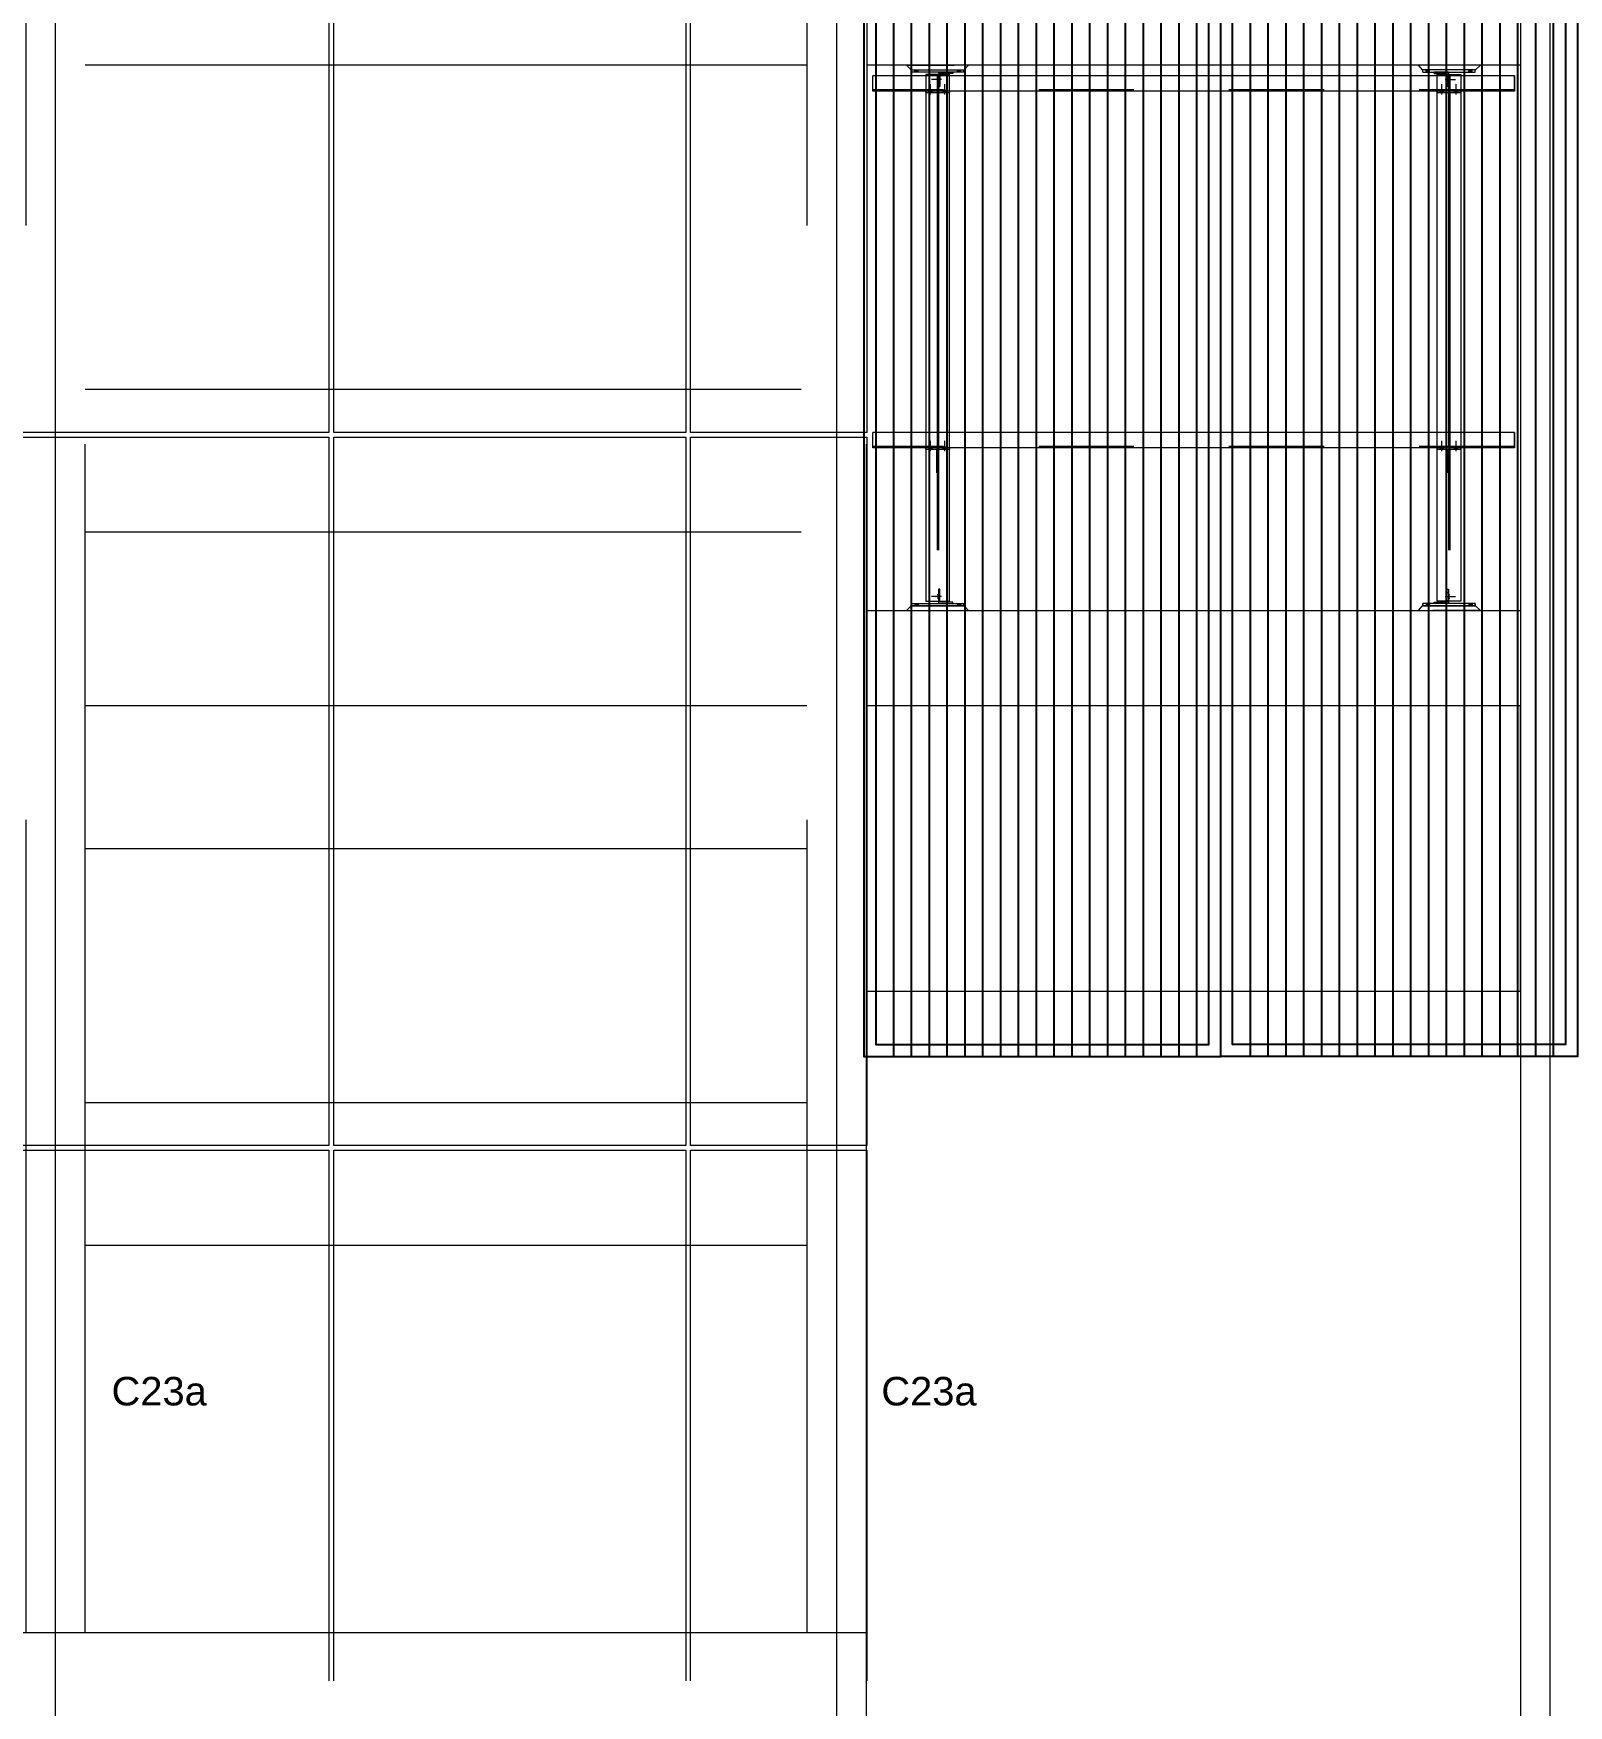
# Model space of a CAD drawing. Header units: millimetres. Extents: x 652937 to 1670132, y 1473552 to 2851037.
# Drawn here: x 663517.31 to 663523.76, y 1524556.78 to 1524563.82 of the extents above; entities that cross this region are included whole.
import ezdxf

# ---------------------------------------------------------------- set-up
doc = ezdxf.new("R2010")
doc.units = ezdxf.units.MM
for name, pattern in [('Grid Line', [22.225, 12.7, -3.175, 3.175, -3.175]), ('HIDDEN', [0.375, 0.25, -0.125]), ('XKITLINE00', [0]), ('XKITLINE02', [4, 2, -2])]:
    doc.linetypes.add(name, pattern=pattern)
doc.layers.add('000 - 0_HIDE_OBJ_FRAMING_DEF_SUB', color=7, linetype='Continuous', plot=False)
for name, color, linetype, lineweight in [('A-230-M_FLOOR', 7, 'Continuous', 25), ('A-GENM', 7, 'Continuous', 9), ('Bolt', 7, 'Continuous', 0), ('Part', 7, 'Continuous', 0), ('Z-030-M_GRID', 7, 'Continuous', 9)]:
    doc.layers.add(name, color=color, linetype=linetype, lineweight=lineweight)
doc.layers.add('CVA044__', color=7, linetype='Continuous')
doc.styles.add('Arial', font='arial.ttf')

# ---------------------------------------------------------------- blocks, each defined once
blk = doc.blocks.new('GM_Louver Grill Vertical Z1 - Z Profile-17842814-ENT 3 ELE-2 Sheet')
at = {"layer": '000 - 0_HIDE_OBJ_FRAMING_DEF_SUB', "color": 7}
blk.add_line((-185546.9, 105925), (-185546.9, 114870), dxfattribs=at)
blk = doc.blocks.new('E2')
at = {"layer": '000 - 0_HIDE_OBJ_FRAMING_DEF_SUB', "color": 7}
for points in [[(1661279.1, 114870), (1659779.1, 114870), (1659779.1, 105925), (1661279.1, 105925)], [(1661279.1, 114870), (1662779.1, 114870), (1662779.1, 105925), (1661279.1, 105925)], [(1661229.1, 114820), (1659829.1, 114820), (1659829.1, 105975), (1661229.1, 105975)], [(1661329.1, 114820), (1662729.1, 114820), (1662729.1, 105975), (1661329.1, 105975)]]:
    blk.add_lwpolyline(points, close=True, dxfattribs=at)
at = {"layer": 'A-GENM', "color": 7}
for p in [(1845451, 0), (1845526, 0), (1845601, 0), (1845676, 0), (1845751, 0), (1845826, 0), (1845901, 0), (1845976, 0), (1846051, 0), (1846126, 0), (1846201, 0), (1846276, 0), (1846351, 0), (1846426, 0), (1846501, 0), (1846576, 0), (1846651, 0), (1846726, 0), (1846951, 0), (1847026, 0), (1847101, 0), (1847176, 0), (1847251, 0), (1847326, 0), (1847401, 0), (1847476, 0), (1847551, 0), (1847626, 0), (1847701, 0), (1847776, 0), (1847851, 0), (1847926, 0), (1848001, 0), (1848076, 0), (1848151, 0), (1848226, 0)]:
    blk.add_blockref('GM_Louver Grill Vertical Z1 - Z Profile-17842814-ENT 3 ELE-2 Sheet', p, dxfattribs=at)
blk = doc.blocks.new('*A3459102')
at = {"layer": 'Part', "color": 7, "linetype": 'XKITLINE00', "lineweight": 0}
for p, q in [((616.947211, 135.830227), (616.947209, 135.830227)), ((616.947209, 135.830227), (619.147209, 135.830227)), ((616.947209, 135.730227), (616.947209, 135.830227)), ((619.147211, 135.830227), (619.147209, 135.830227)), ((619.147209, 135.730227), (619.147209, 135.830227)), ((616.947211, 135.730227), (616.947209, 135.730227)), ((616.947209, 135.730227), (619.147209, 135.730227)), ((619.147211, 135.730227), (619.147209, 135.730227))]:
    blk.add_line(p, q, dxfattribs=at)
at = {"layer": 'Part', "color": 7, "linetype": 'XKITLINE02', "lineweight": 0}
for p, q in [((616.947211, 135.830227), (616.947211, 135.730227)), ((619.147209, 135.830227), (619.147211, 135.830227)), ((619.147211, 135.830227), (619.147211, 135.730227)), ((619.147209, 135.730227), (619.147211, 135.730227))]:
    blk.add_line(p, q, dxfattribs=at)
blk = doc.blocks.new('*A3460103')
at = {"layer": 'Part', "color": 7, "linetype": 'XKITLINE02', "lineweight": 0}
for p, q in [((618.12721, 136.430227), (618.077209, 136.430227)), ((618.077209, 136.430227), (618.077209, 135.930227)), ((618.077209, 135.830227), (618.67721, 135.830227)), ((618.127209, 135.930227), (618.127209, 136.430227)), ((618.67721, 135.830227), (618.67721, 135.880227))]:
    blk.add_line(p, q, dxfattribs=at)
at = {"layer": 'Part', "color": 7, "linetype": 'XKITLINE00', "lineweight": 0}
for p, q in [((618.077209, 135.930227), (618.077209, 135.830227)), ((618.127209, 135.930227), (618.127209, 135.880227)), ((618.677209, 135.880227), (618.127209, 135.880227)), ((618.677209, 135.830227), (618.677209, 135.880227))]:
    blk.add_line(p, q, dxfattribs=at)
blk = doc.blocks.new('*A3462105')
at = {"layer": 'Bolt', "color": 7, "linetype": 'XKITLINE02', "lineweight": 0}
for p, q in [((618.20641, 136.130227), (617.77721, 136.130227)), ((618.07721, 136.200227), (618.01721, 136.200227)), ((618.07721, 136.060227), (618.01721, 136.060227)), ((618.12721, 136.300227), (618.07721, 136.300227)), ((618.12721, 135.960227), (618.07721, 135.960227))]:
    blk.add_line(p, q, dxfattribs=at)
blk = doc.blocks.new('*A3463106')
at = {"layer": 'Bolt'}
for points in [[(617.217, 135.83), (617.217, 135.73), (617.077, 135.73), (617.077, 135.83)], [(619.017, 135.83), (619.017, 135.73), (618.877, 135.73), (618.877, 135.83)]]:
    blk.add_hatch(color=7, dxfattribs=at).paths.add_polyline_path(points, flags=17)
at = {"layer": 'Bolt', "color": 7, "linetype": 'XKITLINE00', "lineweight": 0}
for p, q in [((617.077, 135.83), (617.077, 135.73)), ((617.147, 135.83), (617.147, 135.73)), ((617.217, 135.83), (617.217, 135.73)), ((618.877, 135.83), (618.877, 135.73)), ((618.947, 135.83), (618.947, 135.73)), ((619.017, 135.83), (619.017, 135.73))]:
    blk.add_line(p, q, dxfattribs=at)
blk = doc.blocks.new('*A3534110')
at = {"layer": 'Part', "color": 7, "linetype": 'XKITLINE00', "lineweight": 0}
for p, q in [((616.947209, 162.330227), (616.947209, 162.430227)), ((616.947209, 162.430227), (619.147209, 162.430227)), ((619.147209, 162.330227), (616.947209, 162.330227)), ((619.147209, 162.330227), (619.147209, 162.430227)), ((619.147209, 162.430227), (619.147211, 162.430227)), ((619.147211, 162.330227), (619.147209, 162.330227))]:
    blk.add_line(p, q, dxfattribs=at)
at = {"layer": 'Part', "color": 7, "linetype": 'XKITLINE02', "lineweight": 0}
for p, q in [((616.947211, 162.330227), (616.947211, 162.430227)), ((619.147209, 162.430227), (619.147211, 162.430227)), ((619.147209, 162.330227), (619.147211, 162.330227)), ((619.147211, 162.330227), (619.147211, 162.430227))]:
    blk.add_line(p, q, dxfattribs=at)
blk = doc.blocks.new('*A3535111')
at = {"layer": 'Part', "color": 7, "linetype": 'XKITLINE00', "lineweight": 0}
for p, q in [((618.077209, 162.330227), (618.077209, 162.230227)), ((618.677209, 162.280227), (618.127209, 162.280227)), ((618.127209, 162.280227), (618.127209, 162.230227)), ((618.677209, 162.280227), (618.677209, 162.330227))]:
    blk.add_line(p, q, dxfattribs=at)
at = {"layer": 'Part', "color": 7, "linetype": 'XKITLINE02', "lineweight": 0}
for p, q in [((618.077209, 162.330227), (618.67721, 162.330227)), ((618.07721, 161.730227), (618.077209, 162.230227)), ((618.127209, 162.230227), (618.12721, 161.730227)), ((618.67721, 162.330227), (618.67721, 162.280227)), ((618.077209, 161.730227), (618.12721, 161.730227))]:
    blk.add_line(p, q, dxfattribs=at)
blk = doc.blocks.new('*A3536112')
at = {"layer": 'Part', "color": 7, "linetype": 'XKITLINE00', "lineweight": 0}
for p, q in [((616.747209, 162.630227), (616.947209, 162.430227)), ((619.177209, 162.430227), (619.347209, 162.630227)), ((616.947209, 162.430227), (619.177211, 162.430227))]:
    blk.add_line(p, q, dxfattribs=at)
at = {"layer": 'Part', "color": 7, "linetype": 'XKITLINE02', "lineweight": 0}
for p, q in [((616.747209, 162.630227), (619.347211, 162.630227)), ((616.947211, 162.430227), (616.747211, 162.630227)), ((619.177211, 162.430227), (619.347211, 162.630227))]:
    blk.add_line(p, q, dxfattribs=at)
blk = doc.blocks.new('*A3537113')
at = {"layer": 'Bolt', "color": 7, "linetype": 'XKITLINE02', "lineweight": 0}
for p, q in [((618.20641, 162.030227), (617.77721, 162.030227)), ((618.07721, 162.100227), (618.01721, 162.100227)), ((618.07721, 161.960227), (618.01721, 161.960227)), ((618.12721, 162.200227), (618.07721, 162.200227)), ((618.12721, 161.860227), (618.07721, 161.860227))]:
    blk.add_line(p, q, dxfattribs=at)
blk = doc.blocks.new('*A3538114')
at = {"layer": 'Bolt'}
for points in [[(617.217, 162.43), (617.217, 162.33), (617.077, 162.33), (617.077, 162.43)], [(619.017, 162.43), (619.017, 162.33), (618.877, 162.33), (618.877, 162.43)]]:
    blk.add_hatch(color=7, dxfattribs=at).paths.add_polyline_path(points, flags=17)
at = {"layer": 'Bolt', "color": 7, "linetype": 'XKITLINE00', "lineweight": 0}
for p, q in [((617.077, 162.33), (617.077, 162.43)), ((617.147, 162.33), (617.147, 162.43)), ((617.217, 162.33), (617.217, 162.43)), ((618.877, 162.33), (618.877, 162.43)), ((618.947, 162.33), (618.947, 162.43)), ((619.017, 162.33), (619.017, 162.43))]:
    blk.add_line(p, q, dxfattribs=at)
blk = doc.blocks.new('*A3461104')
at = {"layer": 'Part', "color": 7, "linetype": 'XKITLINE00', "lineweight": 0}
for p, q in [((616.747209, 135.530227), (616.947209, 135.730227)), ((616.947209, 135.730227), (616.947211, 135.730227)), ((619.177211, 135.730227), (616.947209, 135.730227)), ((619.347209, 135.530227), (619.177209, 135.730227))]:
    blk.add_line(p, q, dxfattribs=at)
at = {"layer": 'Part', "color": 7, "linetype": 'XKITLINE02', "lineweight": 0}
for p, q in [((616.747209, 135.530227), (619.347211, 135.530227)), ((616.747211, 135.530227), (616.947211, 135.730227)), ((619.347211, 135.530227), (619.177211, 135.730227))]:
    blk.add_line(p, q, dxfattribs=at)
blk = doc.blocks.new('12')
at = {"layer": 'Part', "color": 7, "linetype": 'XKITLINE00', "lineweight": 0}
for points in [[(663517.0716, 1524496.4016), (663517.0716, 1524499.3816), (663518.5516, 1524499.3816), (663518.5516, 1524496.4016)], [(663518.5716, 1524496.4016), (663518.5716, 1524499.3816), (663520.0516, 1524499.3816), (663520.0516, 1524496.4016)], [(663520.0716, 1524496.4016), (663520.0716, 1524499.3816), (663520.8136, 1524499.3816), (663520.8136, 1524496.4016)], [(663517.0716, 1524493.4016), (663517.0716, 1524496.3816), (663518.5516, 1524496.3816), (663518.5516, 1524493.4016)], [(663518.5716, 1524493.4016), (663518.5716, 1524496.3816), (663520.0516, 1524496.3816), (663520.0516, 1524493.4016)], [(663520.0716, 1524493.4016), (663520.0716, 1524496.3816), (663520.8136, 1524496.3816), (663520.8136, 1524493.4016)]]:
    blk.add_lwpolyline(points, close=True, dxfattribs=at)
for points in [[(663517.0716, 1524491.1503), (663517.0716, 1524493.3816), (663518.5516, 1524493.3816), (663518.5516, 1524491.1503)], [(663518.5716, 1524491.1503), (663518.5716, 1524493.3816), (663520.0516, 1524493.3816), (663520.0516, 1524491.1503)], [(663520.0716, 1524491.1503), (663520.0716, 1524493.3816), (663520.8136, 1524493.3816), (663520.8136, 1524491.1503)]]:
    blk.add_lwpolyline(points, dxfattribs=at)
blk = doc.blocks.new('*A32224294')
at = {"layer": 'Part', "color": 7, "linetype": 'XKITLINE00', "lineweight": 0}
for p, q in [((241.092247, 37.222868), (227.602427, 37.222868)), ((227.602427, 36.897868), (227.602427, 37.222868)), ((241.09225, 37.222868), (241.092247, 37.222868)), ((241.092247, 37.222868), (241.092247, 36.897868)), ((241.092247, 36.897868), (227.602427, 36.897868)), ((241.092247, 36.897868), (241.092282, 36.897868))]:
    blk.add_line(p, q, dxfattribs=at)
at = {"layer": 'Part', "color": 7, "linetype": 'XKITLINE02', "lineweight": 0}
for p, q in [((227.602429, 36.927868), (227.602429, 37.222868)), ((241.09228, 36.927868), (227.602429, 36.927868)), ((227.602459, 36.927868), (227.602459, 37.222868)), ((227.602461, 36.897868), (227.602461, 37.222868)), ((241.092282, 37.222868), (241.092247, 37.222868)), ((241.09225, 36.927868), (241.09225, 37.222868)), ((241.09228, 36.927868), (241.09225, 36.927868)), ((241.092282, 37.222868), (241.09228, 37.222868)), ((241.09228, 37.222868), (241.09228, 36.927868)), ((241.092282, 36.897868), (241.092282, 37.222868)), ((241.092282, 36.897868), (241.092247, 36.897868))]:
    blk.add_line(p, q, dxfattribs=at)
blk = doc.blocks.new('*A32234295')
at = {"layer": 'Part', "color": 7, "linetype": 'XKITLINE02', "lineweight": 0}
for p, q in [((229.217311, 36.897868), (228.71731, 36.897868)), ((228.71731, 36.897868), (228.71731, 36.867868)), ((229.21731, 36.897868), (229.217311, 36.897868)), ((229.21731, 36.897868), (229.21731, 36.867868))]:
    blk.add_line(p, q, dxfattribs=at)
at = {"layer": 'Part', "color": 7, "linetype": 'XKITLINE00', "lineweight": 0}
for p, q in [((228.71731, 36.867868), (228.717311, 36.867868)), ((228.717311, 36.867868), (228.717311, 36.897868)), ((228.717311, 36.867868), (229.217311, 36.867868)), ((229.21731, 36.867868), (229.217311, 36.867868)), ((229.217311, 36.867868), (229.217311, 36.897868))]:
    blk.add_line(p, q, dxfattribs=at)
blk = doc.blocks.new('*A32244296')
at = {"layer": 'Part', "color": 7, "linetype": 'XKITLINE00', "lineweight": 0}
for p, q in [((228.952311, 36.867868), (228.95231, 36.867868)), ((228.95231, 36.367868), (228.952311, 36.867868)), ((228.952311, 36.867868), (228.982311, 36.867868)), ((228.952311, 36.717868), (228.982311, 36.717868)), ((228.98231, 36.367868), (228.982311, 36.867868)), ((228.95231, 36.367868), (228.98231, 36.367868))]:
    blk.add_line(p, q, dxfattribs=at)
at = {"layer": 'Part', "color": 7, "linetype": 'XKITLINE02', "lineweight": 0}
for p, q in [((228.95231, 36.867868), (228.95231, 36.367868)), ((228.952311, 36.867868), (228.95231, 36.867868)), ((228.98231, 36.367868), (228.98231, 36.867868))]:
    blk.add_line(p, q, dxfattribs=at)
blk = doc.blocks.new('*A32254297')
at = {"layer": 'Bolt'}
for points in [[(228.782, 36.898), (228.782, 36.928), (228.852, 36.928), (228.852, 36.898)], [(229.082, 36.898), (229.082, 36.928), (229.152, 36.928), (229.152, 36.898)], [(228.782, 36.868), (228.782, 36.898), (228.852, 36.898), (228.852, 36.868)], [(229.082, 36.868), (229.082, 36.898), (229.152, 36.898), (229.152, 36.868)]]:
    blk.add_hatch(color=7, dxfattribs=at).paths.add_polyline_path(points, flags=17)
at = {"layer": 'Bolt', "color": 7, "linetype": 'XKITLINE00', "lineweight": 0}
for p, q in [((228.782, 36.898), (228.782, 36.928)), ((228.817, 36.828), (228.817, 37.043)), ((228.852, 36.898), (228.852, 36.928)), ((229.082, 36.898), (229.082, 36.928)), ((229.117, 36.828), (229.117, 37.043)), ((229.152, 36.898), (229.152, 36.928)), ((228.782, 36.868), (228.782, 36.898)), ((228.852, 36.868), (228.852, 36.898)), ((229.082, 36.868), (229.082, 36.898)), ((229.152, 36.868), (229.152, 36.898))]:
    blk.add_line(p, q, dxfattribs=at)
blk = doc.blocks.new('*A32264298')
at = {"layer": 'Part', "color": 7, "linetype": 'XKITLINE00', "lineweight": 0}
for p, q in [((239.467298, 36.867868), (239.467298, 36.897868)), ((239.467298, 36.867868), (239.467298, 36.867868)), ((239.467298, 36.867868), (239.967298, 36.867868)), ((239.967298, 36.867868), (239.967298, 36.897868)), ((239.967298, 36.867868), (239.967298, 36.867868))]:
    blk.add_line(p, q, dxfattribs=at)
at = {"layer": 'Part', "color": 7, "linetype": 'XKITLINE02', "lineweight": 0}
for p, q in [((239.967298, 36.897868), (239.467298, 36.897868)), ((239.467298, 36.897868), (239.467298, 36.867868)), ((239.967298, 36.897868), (239.967298, 36.897868)), ((239.967298, 36.897868), (239.967298, 36.867868))]:
    blk.add_line(p, q, dxfattribs=at)
blk = doc.blocks.new('*A32274299')
at = {"layer": 'Part', "color": 7, "linetype": 'XKITLINE00', "lineweight": 0}
for p, q in [((239.702298, 36.867868), (239.702298, 36.867868)), ((239.702298, 36.367868), (239.702298, 36.867868)), ((239.702298, 36.867868), (239.732298, 36.867868)), ((239.702298, 36.717868), (239.732298, 36.717868)), ((239.732298, 36.367868), (239.732298, 36.867868)), ((239.702298, 36.367868), (239.732298, 36.367868))]:
    blk.add_line(p, q, dxfattribs=at)
at = {"layer": 'Part', "color": 7, "linetype": 'XKITLINE02', "lineweight": 0}
for p, q in [((239.702298, 36.867868), (239.702298, 36.367868)), ((239.702298, 36.867868), (239.702298, 36.867868)), ((239.732298, 36.367868), (239.732298, 36.867868))]:
    blk.add_line(p, q, dxfattribs=at)
blk = doc.blocks.new('*A32284300')
at = {"layer": 'Bolt'}
for points in [[(239.532, 36.898), (239.532, 36.928), (239.602, 36.928), (239.602, 36.898)], [(239.832, 36.898), (239.832, 36.928), (239.902, 36.928), (239.902, 36.898)], [(239.532, 36.868), (239.532, 36.898), (239.602, 36.898), (239.602, 36.868)], [(239.832, 36.868), (239.832, 36.898), (239.902, 36.898), (239.902, 36.868)]]:
    blk.add_hatch(color=7, dxfattribs=at).paths.add_polyline_path(points, flags=17)
at = {"layer": 'Bolt', "color": 7, "linetype": 'XKITLINE00', "lineweight": 0}
for p, q in [((239.532, 36.898), (239.532, 36.928)), ((239.567, 36.828), (239.567, 37.043)), ((239.602, 36.898), (239.602, 36.928)), ((239.832, 36.898), (239.832, 36.928)), ((239.867, 36.828), (239.867, 37.043)), ((239.902, 36.898), (239.902, 36.928)), ((239.532, 36.868), (239.532, 36.898)), ((239.602, 36.868), (239.602, 36.898)), ((239.832, 36.868), (239.832, 36.898)), ((239.902, 36.868), (239.902, 36.898))]:
    blk.add_line(p, q, dxfattribs=at)
blk = doc.blocks.new('*A32294301')
at = {"layer": 'Part', "color": 7, "linetype": 'XKITLINE00', "lineweight": 0}
for p, q in [((241.092247, 44.722868), (227.602427, 44.722868)), ((227.602427, 44.397868), (227.602427, 44.722868)), ((241.09225, 44.722868), (241.092247, 44.722868)), ((241.092247, 44.722868), (241.092247, 44.397868)), ((241.092247, 44.397868), (227.602427, 44.397868)), ((241.092247, 44.397868), (241.092282, 44.397868))]:
    blk.add_line(p, q, dxfattribs=at)
at = {"layer": 'Part', "color": 7, "linetype": 'XKITLINE02', "lineweight": 0}
for p, q in [((227.602429, 44.427868), (227.602429, 44.722868)), ((227.602459, 44.427868), (227.602459, 44.722868)), ((227.602461, 44.397868), (227.602461, 44.722868)), ((241.092282, 44.722868), (241.092247, 44.722868)), ((241.09225, 44.427868), (241.09225, 44.722868)), ((241.092282, 44.722868), (241.09228, 44.722868)), ((241.09228, 44.722868), (241.09228, 44.427868)), ((241.092282, 44.397868), (241.092282, 44.722868)), ((241.09228, 44.427868), (227.602429, 44.427868)), ((241.092282, 44.397868), (241.092247, 44.397868)), ((241.09228, 44.427868), (241.09225, 44.427868))]:
    blk.add_line(p, q, dxfattribs=at)
blk = doc.blocks.new('*A32304302')
at = {"layer": 'Part', "color": 7, "linetype": 'XKITLINE02', "lineweight": 0}
for p, q in [((229.217311, 44.397868), (228.71731, 44.397868)), ((228.71731, 44.397868), (228.71731, 44.367868)), ((229.21731, 44.397868), (229.217311, 44.397868)), ((229.21731, 44.397868), (229.21731, 44.367868))]:
    blk.add_line(p, q, dxfattribs=at)
at = {"layer": 'Part', "color": 7, "linetype": 'XKITLINE00', "lineweight": 0}
for p, q in [((228.71731, 44.367868), (228.717311, 44.367868)), ((228.717311, 44.367868), (228.717311, 44.397868)), ((228.717311, 44.367868), (229.217311, 44.367868)), ((229.21731, 44.367868), (229.217311, 44.367868)), ((229.217311, 44.367868), (229.217311, 44.397868))]:
    blk.add_line(p, q, dxfattribs=at)
blk = doc.blocks.new('*A32324304')
at = {"layer": 'Bolt'}
for points in [[(228.782, 44.398), (228.782, 44.428), (228.852, 44.428), (228.852, 44.398)], [(228.782, 44.368), (228.782, 44.398), (228.852, 44.398), (228.852, 44.368)], [(229.082, 44.398), (229.082, 44.428), (229.152, 44.428), (229.152, 44.398)], [(229.082, 44.368), (229.082, 44.398), (229.152, 44.398), (229.152, 44.368)]]:
    blk.add_hatch(color=7, dxfattribs=at).paths.add_polyline_path(points, flags=17)
at = {"layer": 'Bolt', "color": 7, "linetype": 'XKITLINE00', "lineweight": 0}
for p, q in [((228.782, 44.398), (228.782, 44.428)), ((228.782, 44.368), (228.782, 44.398)), ((228.817, 44.328), (228.817, 44.543)), ((228.852, 44.398), (228.852, 44.428)), ((228.852, 44.368), (228.852, 44.398)), ((229.082, 44.398), (229.082, 44.428)), ((229.082, 44.368), (229.082, 44.398)), ((229.117, 44.328), (229.117, 44.543)), ((229.152, 44.398), (229.152, 44.428)), ((229.152, 44.368), (229.152, 44.398))]:
    blk.add_line(p, q, dxfattribs=at)
blk = doc.blocks.new('*A32334305')
at = {"layer": 'Part', "color": 7, "linetype": 'XKITLINE00', "lineweight": 0}
for p, q in [((239.467298, 44.367868), (239.467298, 44.397868)), ((239.467298, 44.367868), (239.467298, 44.367868)), ((239.467298, 44.367868), (239.967298, 44.367868)), ((239.967298, 44.367868), (239.967298, 44.397868)), ((239.967298, 44.367868), (239.967298, 44.367868))]:
    blk.add_line(p, q, dxfattribs=at)
at = {"layer": 'Part', "color": 7, "linetype": 'XKITLINE02', "lineweight": 0}
for p, q in [((239.967298, 44.397868), (239.467298, 44.397868)), ((239.467298, 44.397868), (239.467298, 44.367868)), ((239.967298, 44.397868), (239.967298, 44.397868)), ((239.967298, 44.397868), (239.967298, 44.367868))]:
    blk.add_line(p, q, dxfattribs=at)
blk = doc.blocks.new('*A32354307')
at = {"layer": 'Bolt'}
for points in [[(239.532, 44.398), (239.532, 44.428), (239.602, 44.428), (239.602, 44.398)], [(239.532, 44.368), (239.532, 44.398), (239.602, 44.398), (239.602, 44.368)], [(239.832, 44.398), (239.832, 44.428), (239.902, 44.428), (239.902, 44.398)], [(239.832, 44.368), (239.832, 44.398), (239.902, 44.398), (239.902, 44.368)]]:
    blk.add_hatch(color=7, dxfattribs=at).paths.add_polyline_path(points, flags=17)
at = {"layer": 'Bolt', "color": 7, "linetype": 'XKITLINE00', "lineweight": 0}
for p, q in [((239.532, 44.398), (239.532, 44.428)), ((239.532, 44.368), (239.532, 44.398)), ((239.567, 44.328), (239.567, 44.543)), ((239.602, 44.398), (239.602, 44.428)), ((239.602, 44.368), (239.602, 44.398)), ((239.832, 44.398), (239.832, 44.428)), ((239.832, 44.368), (239.832, 44.398)), ((239.867, 44.328), (239.867, 44.543)), ((239.902, 44.398), (239.902, 44.428)), ((239.902, 44.368), (239.902, 44.398))]:
    blk.add_line(p, q, dxfattribs=at)

msp = doc.modelspace()

# ---------------------------------------------------------------- linework, layer by layer
at = {"layer": 'A-230-M_FLOOR', "color": 7, "lineweight": 9}
for points in [[(663523.8116, 1524556.0381), (663523.8116, 1524568.0081), (663523.5616, 1524568.0081), (663523.5616, 1524556.0381)], [(663520.8116, 1524561.3881), (663523.5616, 1524561.3881)], [(663520.8116, 1524559.7881), (663523.5616, 1524559.7881), (663523.5616, 1524560.9881), (663520.8116, 1524560.9881)], [(663529.5616, 1524556.0381), (663520.8116, 1524556.0381), (663520.8116, 1524557.0881), (663506.0166, 1524557.0881)]]:
    msp.add_lwpolyline(points, dxfattribs=at)
at = {"layer": 'Part', "color": 7, "linetype": 'HIDDEN', "lineweight": 0, "ltscale": 20}
for p, q in [((663520.5616, 1524563.6831), (663517.5266, 1524563.6831)), ((663520.5366, 1524562.3181), (663517.5266, 1524562.3181)), ((663520.5366, 1524561.7181), (663517.5266, 1524561.7181))]:
    msp.add_line(p, q, dxfattribs=at)
at = {"layer": 'Part', "color": 7, "linetype": 'XKITLINE00', "lineweight": 0}
for p, q in [((663523.5616, 1524563.6831), (663520.8116, 1524563.6831)), ((663520.5616, 1524559.3181), (663517.5266, 1524559.3181)), ((663520.5616, 1524558.7181), (663517.5266, 1524558.7181))]:
    msp.add_line(p, q, dxfattribs=at)
at = {"layer": 'Part', "color": 7, "linetype": 'XKITLINE02', "lineweight": 0}
for p, q in [((663521.1086, 1524563.6431), (663521.1086, 1524561.4281)), ((663521.1086, 1524563.6431), (663521.1086, 1524561.4281)), ((663521.1146, 1524563.6431), (663521.1146, 1524561.4281)), ((663521.1146, 1524563.6431), (663521.1146, 1524561.4281)), ((663521.1616, 1524563.6431), (663521.1616, 1524563.6431)), ((663521.1616, 1524563.6431), (663521.1616, 1524563.6431)), ((663523.2116, 1524563.6431), (663523.2116, 1524563.6431)), ((663523.2116, 1524563.6431), (663523.2116, 1524563.6431)), ((663523.2586, 1524563.6431), (663523.2586, 1524561.4281)), ((663523.2586, 1524563.6431), (663523.2586, 1524561.4281)), ((663523.2646, 1524563.6431), (663523.2646, 1524561.4281)), ((663523.2646, 1524563.6431), (663523.2646, 1524561.4281)), ((663521.1616, 1524561.4381), (663521.1616, 1524561.4381)), ((663521.1616, 1524561.4381), (663521.1616, 1524561.4381)), ((663523.2116, 1524561.4381), (663523.2116, 1524561.4381)), ((663523.2116, 1524561.4381), (663523.2116, 1524561.4381))]:
    msp.add_line(p, q, dxfattribs=at)
at = {"layer": 'Part', "color": 7, "linetype": 'HIDDEN', "lineweight": 0, "ltscale": 20}
for points in [[(663517.5266, 1524557.0881), (663517.5266, 1524568.0081), (663517.2766, 1524568.0081), (663517.2766, 1524557.0881)], [(663520.8116, 1524557.0881), (663520.8116, 1524568.0081), (663520.5616, 1524568.0081), (663520.5616, 1524557.0881)], [(663520.5616, 1524560.9881), (663517.5266, 1524560.9881)], [(663517.5266, 1524560.3881), (663520.5616, 1524560.3881)]]:
    msp.add_lwpolyline(points, dxfattribs=at)
at = {"layer": 'Part', "color": 7, "linetype": 'XKITLINE00', "lineweight": 0}
for points in [[(663521.1616, 1524561.4281), (663521.1616, 1524563.6431), (663521.0616, 1524563.6431), (663521.0616, 1524561.4281)], [(663523.2116, 1524561.4281), (663523.2116, 1524563.6431), (663523.3116, 1524563.6431), (663523.3116, 1524561.4281)]]:
    msp.add_lwpolyline(points, close=True, dxfattribs=at)
at = {"layer": 'Z-030-M_GRID', "color": 7, "linetype": 'Grid Line'}
for p, q in [((663517.4016, 1524556.3923), (663517.4016, 1524569.5174)), ((663520.6866, 1524555.4885), (663520.6866, 1524569.5174)), ((663523.6866, 1524555.4885), (663523.6866, 1524569.5174))]:
    msp.add_line(p, q, dxfattribs=at)

# ---------------------------------------------------------------- block references
at = {"color": 7}
msp.add_blockref('12', (0, 65.7366), dxfattribs=at)
at = {"color": 7, "xscale": 0.001, "yscale": 0.001, "zscale": 0.001}
msp.add_blockref('E2', (661861.0221, 1524453.5881), dxfattribs=at)
at = {"color": 7, "lineweight": 0}
for name, p, xscale, yscale, zscale in [('*A3536112', (663459.3054, 1524547.4201), 0.1, 0.1, 0.1), ('*A3536112', (663585.0678, 1524547.4201), -0.1, 0.1, 0.1), ('*A32294301', (663475.3177, 1524554.6936), 0.2, 0.2, 0.2), ('*A3534110', (663459.3069, 1524547.4201), 0.1, 0.1, 0.1), ('*A3538114', (663459.3069, 1524547.4201), 0.1, 0.1, 0.1), ('*A32324304', (663475.3177, 1524554.6936), 0.2, 0.2, 0.2), ('*A3537113', (663459.3069, 1524547.4201), 0.1, 0.1, 0.1), ('*A3535111', (663459.3069, 1524547.4201), 0.1, 0.1, 0.1), ('*A3534110', (663585.0663, 1524547.4201), -0.1, 0.1, 0.1), ('*A3538114', (663585.0663, 1524547.4201), -0.1, 0.1, 0.1), ('*A3535111', (663585.0663, 1524547.4201), -0.1, 0.1, 0.1), ('*A32354307', (663475.3177, 1524554.6936), 0.2, 0.2, 0.2), ('*A3537113', (663585.0663, 1524547.4201), -0.1, 0.1, 0.1), ('*A32304302', (663475.3177, 1524554.6936), 0.2, 0.2, 0.2), ('*A32334305', (663475.3177, 1524554.6936), 0.2, 0.2, 0.2), ('*A32224294', (663475.3177, 1524554.6936), 0.2, 0.2, 0.2), ('*A32234295', (663475.3177, 1524554.6936), 0.2, 0.2, 0.2), ('*A32254297', (663475.3177, 1524554.6936), 0.2, 0.2, 0.2), ('*A32244296', (663475.3177, 1524554.6936), 0.2, 0.2, 0.2), ('*A32264298', (663475.3177, 1524554.6936), 0.2, 0.2, 0.2), ('*A32284300', (663475.3177, 1524554.6936), 0.2, 0.2, 0.2), ('*A32274299', (663475.3177, 1524554.6936), 0.2, 0.2, 0.2), ('*A3462105', (663459.3069, 1524547.8351), 0.1, 0.1, 0.1), ('*A3460103', (663459.3069, 1524547.8351), 0.1, 0.1, 0.1), ('*A3460103', (663585.0663, 1524547.8351), -0.1, 0.1, 0.1), ('*A3462105', (663585.0663, 1524547.8351), -0.1, 0.1, 0.1), ('*A3461104', (663459.3054, 1524547.8351), 0.1, 0.1, 0.1), ('*A3459102', (663459.3069, 1524547.8351), 0.1, 0.1, 0.1), ('*A3463106', (663459.3069, 1524547.8351), 0.1, 0.1, 0.1), ('*A3461104', (663585.0678, 1524547.8351), -0.1, 0.1, 0.1), ('*A3459102', (663585.0663, 1524547.8351), -0.1, 0.1, 0.1), ('*A3463106', (663585.0663, 1524547.8351), -0.1, 0.1, 0.1)]:
    msp.add_blockref(name, p, dxfattribs=dict(at, xscale=xscale, yscale=yscale, zscale=zscale))

# ---------------------------------------------------------------- texts
at = {"layer": 'CVA044__', "color": 7, "style": 'Arial'}
for p in [(663517.6374, 1524558.0448), (663520.8742, 1524558.0448)]:
    msp.add_text('C23a', height=0.12, dxfattribs=at).set_placement(p)

doc.saveas('drawing.dxf')
